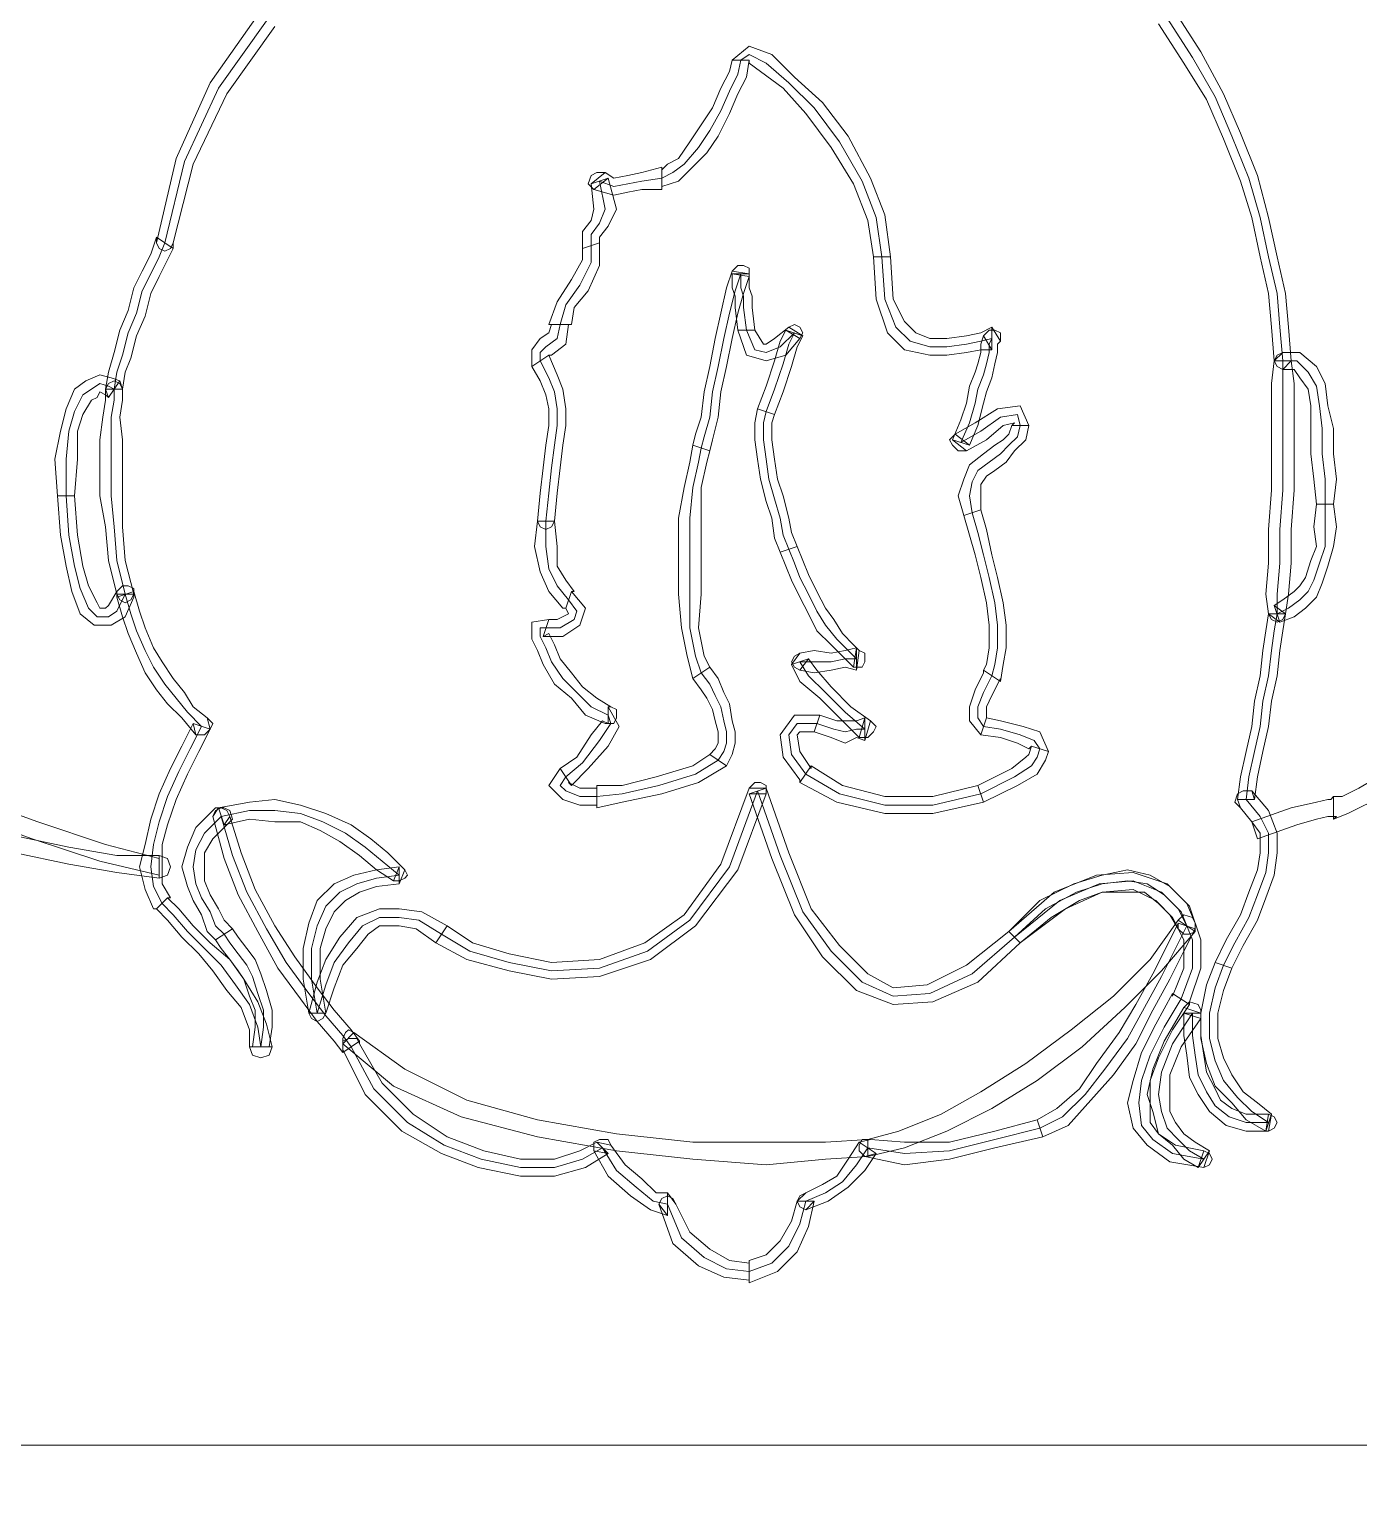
# Model space of a CAD drawing. Header units: millimetres. Extents: x -29311 to -3405, y 28913 to 42880.
# Drawn here: x -26080.14 to -26056.75, y 40402.37 to 40428.17 of the extents above; entities that cross this region are included whole.
import ezdxf

# ---------------------------------------------------------------- set-up
doc = ezdxf.new("R2010")
doc.units = ezdxf.units.MM
doc.layers.add('Duvar-200 cm', color=7, linetype='Continuous')
doc.layers.add('MIM_İnsan', color=251, linetype='Continuous', lineweight=9)
doc.layers.add('MIM_mobilya', color=251, linetype='Continuous', lineweight=9)

# ---------------------------------------------------------------- blocks, each defined once
blk = doc.blocks.new('FEEq')
at = {"layer": 'MIM_İnsan', "flags": 128}
for points in [[(92567.553, 15947.173), (92566.709, 15945.986), (92566.112, 15944.7), (92565.765, 15943.265), (92565.665, 15943.017), (92565.516, 15942.72), (92565.367, 15942.423), (92565.268, 15942.028), (92565.119, 15941.681), (92565.02, 15941.286), (92564.92, 15940.989), (92564.871, 15940.692), (92564.871, 15940.495), (92564.821, 15940.198), (92564.821, 15939.801), (92564.821, 15939.356), (92564.821, 15938.812), (92564.871, 15938.268), (92564.92, 15937.674), (92565.069, 15937.081), (92565.169, 15936.734), (92565.268, 15936.437), (92565.417, 15936.091), (92565.566, 15935.795), (92565.765, 15935.498), (92565.963, 15935.25), (92566.162, 15935.003), (92566.411, 15934.755), (92566.212, 15934.359), (92566.013, 15933.963), (92565.814, 15933.518), (92565.665, 15933.073), (92565.566, 15932.677), (92565.516, 15932.282), (92565.566, 15931.935), (92565.715, 15931.638), (92565.914, 15931.44), (92566.162, 15931.143), (92566.46, 15930.846), (92566.758, 15930.549), (92567.007, 15930.204), (92567.255, 15929.857), (92567.404, 15929.462), (92567.454, 15929.115), (92567.503, 15929.462), (92567.503, 15929.758), (92567.404, 15930.055), (92567.305, 15930.352), (92567.205, 15930.549), (92567.056, 15930.748), (92566.907, 15930.946), (92566.808, 15931.094), (92566.659, 15931.243), (92566.56, 15931.49), (92566.411, 15931.737), (92566.311, 15931.985), (92566.261, 15932.282), (92566.311, 15932.579), (92566.46, 15932.876), (92566.758, 15933.171), (92567.255, 15933.271), (92567.702, 15933.271), (92568.149, 15933.221), (92568.546, 15933.073), (92568.944, 15932.876), (92569.292, 15932.628), (92569.59, 15932.38), (92569.888, 15932.133), (92569.49, 15932.084), (92569.143, 15931.985), (92568.844, 15931.837), (92568.596, 15931.588), (92568.447, 15931.243), (92568.348, 15930.846), (92568.348, 15930.302), (92568.447, 15929.709), (92568.447, 15929.709), (92568.447, 15929.709), (92568.596, 15930.204), (92568.745, 15930.599), (92568.994, 15930.946), (92569.242, 15931.243), (92569.54, 15931.391), (92569.888, 15931.391), (92570.235, 15931.341), (92570.633, 15931.094), (92571.13, 15930.797), (92571.825, 15930.599), (92572.57, 15930.451), (92573.415, 15930.501), (92574.259, 15930.797), (92575.004, 15931.341), (92575.7, 15932.282), (92576.196, 15933.617), (92576.594, 15932.479), (92576.991, 15931.49), (92577.488, 15930.797), (92578.034, 15930.253), (92578.581, 15930.005), (92579.226, 15930.055), (92579.972, 15930.401), (92580.717, 15931.045), (92581.511, 15931.688), (92582.207, 15931.985), (92582.803, 15932.034), (92583.3, 15931.837), (92583.647, 15931.49), (92583.846, 15930.995), (92583.846, 15930.501), (92583.647, 15929.956), (92583.349, 15929.462), (92583.101, 15928.966), (92582.952, 15928.521), (92582.902, 15928.126), (92582.952, 15927.73), (92583.151, 15927.482), (92583.498, 15927.235), (92584.045, 15927.136), (92583.796, 15927.285), (92583.598, 15927.482), (92583.399, 15927.68), (92583.3, 15927.977), (92583.25, 15928.274), (92583.3, 15928.67), (92583.498, 15929.165), (92583.846, 15929.709), (92583.846, 15929.313), (92583.896, 15928.966), (92583.946, 15928.621), (92584.095, 15928.324), (92584.244, 15928.076), (92584.492, 15927.879), (92584.79, 15927.779), (92585.187, 15927.779), (92584.889, 15927.977), (92584.641, 15928.224), (92584.393, 15928.521), (92584.244, 15928.868), (92584.144, 15929.263), (92584.144, 15929.709), (92584.244, 15930.154), (92584.393, 15930.549), (92584.591, 15930.946), (92584.84, 15931.391), (92584.989, 15931.787), (92585.138, 15932.182), (92585.187, 15932.529), (92585.187, 15932.876), (92585.038, 15933.171), (92584.79, 15933.469), (92584.84, 15933.865), (92584.939, 15934.31), (92585.038, 15934.755), (92585.088, 15935.201), (92585.187, 15935.646), (92585.237, 15936.091), (92585.287, 15936.437), (92585.336, 15936.734), (92585.336, 15937.081), (92585.386, 15937.625), (92585.386, 15938.218), (92585.436, 15938.911), (92585.436, 15939.604), (92585.436, 15940.198), (92585.436, 15940.792), (92585.436, 15941.187), (92585.386, 15941.781), (92585.336, 15942.375), (92585.187, 15943.017), (92585.038, 15943.711), (92584.84, 15944.403), (92584.542, 15945.145), (92584.244, 15945.838), (92583.846, 15946.53), (92583.399, 15947.223)], [(92583.548, 15947.322), (92583.995, 15946.63), (92584.393, 15945.887), (92584.691, 15945.195), (92584.989, 15944.453), (92585.187, 15943.711), (92585.336, 15943.017), (92585.485, 15942.375), (92585.535, 15941.781), (92585.585, 15941.187), (92585.287, 15941.187), (92585.237, 15941.781), (92585.187, 15942.375), (92585.038, 15943.017), (92584.889, 15943.711), (92584.691, 15944.353), (92584.393, 15945.095), (92584.095, 15945.788), (92583.697, 15946.431), (92583.25, 15947.124)], [(92567.702, 15947.075), (92566.858, 15945.887), (92566.261, 15944.65), (92565.914, 15943.265), (92565.914, 15943.166), (92565.914, 15943.265), (92565.864, 15943.166), (92565.765, 15943.117), (92565.665, 15943.166), (92565.616, 15943.265), (92565.616, 15943.364), (92565.616, 15943.364), (92565.616, 15943.265), (92565.963, 15944.75), (92566.56, 15946.085), (92567.404, 15947.272)], [(92563.132, 15932.826), (92564.076, 15932.628), (92564.92, 15932.479), (92565.665, 15932.479), (92565.665, 15932.133), (92565.665, 15932.479), (92565.814, 15932.43), (92565.864, 15932.282), (92565.814, 15932.133), (92565.665, 15932.084), (92565.665, 15932.43), (92565.665, 15932.43), (92565.665, 15932.084), (92564.92, 15932.182), (92564.076, 15932.331), (92563.132, 15932.529)]]:
    blk.add_lwpolyline(points, dxfattribs=at)
for points in [[(92573.564, 15934.953), (92573.613, 15934.804), (92573.415, 15934.507), (92573.116, 15934.112), (92572.818, 15933.865), (92572.719, 15933.716), (92572.818, 15933.617), (92573.067, 15933.518), (92573.365, 15933.518), (92573.812, 15933.568), (92574.458, 15933.716), (92575.103, 15933.914), (92575.501, 15934.162), (92575.6, 15934.31), (92575.65, 15934.459), (92575.65, 15934.656), (92575.6, 15934.854), (92575.551, 15935.101), (92575.451, 15935.299), (92575.352, 15935.498), (92575.203, 15935.695), (92575.103, 15935.992), (92575.004, 15936.487), (92575.004, 15937.081), (92575.004, 15937.773), (92575.004, 15938.417), (92575.054, 15938.961), (92575.153, 15939.406), (92575.203, 15939.653), (92575.252, 15939.851), (92575.352, 15940.198), (92575.402, 15940.643), (92575.501, 15941.088), (92575.6, 15941.583), (92575.7, 15942.028), (92575.799, 15942.423), (92575.898, 15942.72), (92575.898, 15942.473), (92575.948, 15942.325), (92575.948, 15942.127), (92575.998, 15941.731), (92576.147, 15941.384), (92576.345, 15941.336), (92576.594, 15941.434), (92576.842, 15941.681), (92576.743, 15941.484), (92576.643, 15941.137), (92576.494, 15940.692), (92576.345, 15940.296), (92576.296, 15940.098), (92576.296, 15939.801), (92576.345, 15939.456), (92576.395, 15939.109), (92576.494, 15938.762), (92576.594, 15938.417), (92576.643, 15938.12), (92576.743, 15937.873), (92576.842, 15937.625), (92576.941, 15937.378), (92577.09, 15937.081), (92577.239, 15936.784), (92577.389, 15936.537), (92577.587, 15936.289), (92577.786, 15936.091), (92577.935, 15935.943), (92577.736, 15935.943), (92577.488, 15935.893), (92577.19, 15935.893), (92576.941, 15935.893), (92577.09, 15935.646), (92577.389, 15935.349), (92577.736, 15935.003), (92578.084, 15934.706), (92577.935, 15934.706), (92577.736, 15934.656), (92577.538, 15934.706), (92577.239, 15934.804), (92576.892, 15934.804), (92576.743, 15934.607), (92576.792, 15934.26), (92577.041, 15933.914), (92577.637, 15933.568), (92578.432, 15933.37), (92579.276, 15933.37), (92580.121, 15933.568), (92580.717, 15933.865), (92581.015, 15934.062), (92581.114, 15934.211), (92581.164, 15934.359), (92581.064, 15934.507), (92580.816, 15934.607), (92580.468, 15934.706), (92580.17, 15934.755), (92580.071, 15934.904), (92580.071, 15935.101), (92580.17, 15935.349), (92580.319, 15935.646), (92580.369, 15935.843), (92580.419, 15936.14), (92580.419, 15936.537), (92580.369, 15936.932), (92580.27, 15937.378), (92580.17, 15937.773), (92580.071, 15938.17), (92579.972, 15938.515), (92579.922, 15938.812), (92579.972, 15939.059), (92580.071, 15939.257), (92580.27, 15939.406), (92580.468, 15939.554), (92580.617, 15939.703), (92580.766, 15939.851), (92580.816, 15940.049), (92580.766, 15940.247), (92580.468, 15940.198), (92580.121, 15939.95), (92579.773, 15939.753), (92579.922, 15940.098), (92580.021, 15940.445), (92580.071, 15940.692), (92580.17, 15940.94), (92580.22, 15941.137), (92580.27, 15941.336), (92580.27, 15941.484), (92580.319, 15941.583), (92580.121, 15941.534), (92579.872, 15941.484), (92579.524, 15941.434), (92579.226, 15941.434), (92578.879, 15941.534), (92578.63, 15941.781), (92578.432, 15942.276), (92578.382, 15943.017), (92578.283, 15943.711), (92578.034, 15944.353), (92577.637, 15945.046), (92577.19, 15945.64), (92576.743, 15946.085), (92576.345, 15946.431), (92576.047, 15946.58), (92575.898, 15946.481), (92575.849, 15946.233), (92575.7, 15945.936), (92575.551, 15945.59), (92575.352, 15945.244), (92575.153, 15944.947), (92574.905, 15944.65), (92574.706, 15944.502), (92574.507, 15944.403), (92574.16, 15944.353), (92573.911, 15944.304), (92573.663, 15944.255), (92573.415, 15944.353), (92573.514, 15943.859), (92573.415, 15943.611), (92573.266, 15943.414), (92573.266, 15943.215), (92573.266, 15942.919), (92573.067, 15942.523), (92572.818, 15942.176), (92572.719, 15941.831), (92572.669, 15941.583), (92572.471, 15941.434), (92572.371, 15941.336), (92572.371, 15941.187), (92572.52, 15940.89), (92572.62, 15940.643), (92572.669, 15940.346), (92572.669, 15940.049), (92572.62, 15939.703), (92572.57, 15939.307), (92572.52, 15938.862), (92572.471, 15938.367), (92572.471, 15937.921), (92572.52, 15937.526), (92572.669, 15937.229), (92572.868, 15936.982), (92573.017, 15936.784), (92572.967, 15936.635), (92572.719, 15936.487), (92572.471, 15936.487), (92572.371, 15936.487), (92572.371, 15936.338), (92572.471, 15936.14), (92572.57, 15935.893), (92572.769, 15935.596), (92573.017, 15935.349), (92573.266, 15935.101), (92573.564, 15934.953), (92573.564, 15934.953)], [(92575.749, 15946.481), (92575.749, 15946.481), (92576.047, 15946.728), (92576.445, 15946.58), (92576.842, 15946.184), (92577.339, 15945.739), (92577.786, 15945.145), (92578.183, 15944.403), (92578.432, 15943.759), (92578.531, 15943.017), (92578.233, 15943.017), (92578.134, 15943.661), (92577.885, 15944.304), (92577.488, 15944.947), (92577.041, 15945.541), (92576.643, 15945.986), (92576.246, 15946.283), (92576.047, 15946.431), (92576.047, 15946.481), (92576.047, 15946.481), (92575.749, 15946.481)], [(92574.507, 15944.601), (92574.507, 15944.551), (92574.607, 15944.65), (92574.805, 15944.75), (92575.004, 15945.046), (92575.203, 15945.343), (92575.402, 15945.64), (92575.551, 15945.986), (92575.7, 15946.283), (92575.749, 15946.481), (92576.047, 15946.481), (92575.998, 15946.184), (92575.849, 15945.887), (92575.7, 15945.541), (92575.501, 15945.145), (92575.302, 15944.848), (92575.004, 15944.551), (92574.805, 15944.353), (92574.507, 15944.255), (92574.507, 15944.205), (92574.507, 15944.601)], [(92573.266, 15944.304), (92573.514, 15944.502), (92573.663, 15944.403), (92573.911, 15944.453), (92574.16, 15944.502), (92574.507, 15944.601), (92574.507, 15944.205), (92574.16, 15944.205), (92573.911, 15944.156), (92573.663, 15944.106), (92573.315, 15944.205), (92573.564, 15944.403), (92573.315, 15944.205), (92573.216, 15944.304), (92573.266, 15944.453), (92573.365, 15944.502), (92573.514, 15944.502), (92573.266, 15944.304)], [(92573.116, 15943.166), (92573.116, 15943.166), (92573.116, 15943.463), (92573.266, 15943.661), (92573.315, 15943.859), (92573.266, 15944.304), (92573.564, 15944.403), (92573.713, 15943.859), (92573.564, 15943.562), (92573.415, 15943.364), (92573.415, 15943.265), (92573.415, 15943.265), (92573.116, 15943.166)], [(92564.722, 15940.692), (92564.722, 15940.692), (92564.771, 15940.989), (92564.871, 15941.336), (92564.97, 15941.731), (92565.119, 15942.078), (92565.218, 15942.473), (92565.367, 15942.77), (92565.516, 15943.067), (92565.616, 15943.364), (92565.914, 15943.166), (92565.814, 15942.968), (92565.665, 15942.671), (92565.516, 15942.375), (92565.417, 15941.978), (92565.268, 15941.632), (92565.169, 15941.237), (92565.069, 15940.989), (92565.02, 15940.692), (92565.02, 15940.692), (92564.722, 15940.692)], [(92572.57, 15941.831), (92572.52, 15941.831), (92572.669, 15942.226), (92572.918, 15942.622), (92573.116, 15942.968), (92573.116, 15943.166), (92573.415, 15943.265), (92573.415, 15942.869), (92573.216, 15942.423), (92572.967, 15942.127), (92572.918, 15941.831), (92572.868, 15941.831), (92572.57, 15941.831)], [(92578.531, 15943.017), (92578.531, 15943.017), (92578.581, 15942.276), (92578.779, 15941.88), (92578.978, 15941.681), (92579.226, 15941.583), (92579.524, 15941.583), (92579.872, 15941.632), (92580.121, 15941.681), (92580.319, 15941.781), (92580.319, 15941.384), (92580.121, 15941.384), (92579.872, 15941.336), (92579.524, 15941.286), (92579.226, 15941.286), (92578.779, 15941.384), (92578.481, 15941.681), (92578.283, 15942.276), (92578.233, 15943.017), (92578.233, 15943.017), (92578.531, 15943.017)], [(92575.749, 15942.72), (92576.047, 15942.671), (92575.948, 15942.375), (92575.849, 15942.028), (92575.749, 15941.583), (92575.65, 15941.088), (92575.551, 15940.643), (92575.501, 15940.198), (92575.402, 15939.801), (92575.352, 15939.604), (92575.054, 15939.703), (92575.103, 15939.901), (92575.203, 15940.198), (92575.252, 15940.643), (92575.352, 15941.088), (92575.451, 15941.583), (92575.551, 15942.028), (92575.65, 15942.473), (92575.749, 15942.77), (92576.047, 15942.72), (92575.749, 15942.77), (92575.849, 15942.869), (92575.948, 15942.869), (92576.047, 15942.82), (92576.047, 15942.671), (92575.749, 15942.72)], [(92575.849, 15941.731), (92575.849, 15941.731), (92575.799, 15942.127), (92575.799, 15942.325), (92575.749, 15942.473), (92575.749, 15942.72), (92576.047, 15942.72), (92576.047, 15942.473), (92576.097, 15942.325), (92576.097, 15942.127), (92576.147, 15941.731), (92576.147, 15941.731), (92575.849, 15941.731)], [(92572.222, 15941.088), (92572.222, 15941.088), (92572.222, 15941.384), (92572.371, 15941.583), (92572.52, 15941.681), (92572.57, 15941.831), (92572.868, 15941.831), (92572.818, 15941.484), (92572.57, 15941.286), (92572.52, 15941.286), (92572.52, 15941.286), (92572.52, 15941.286), (92572.222, 15941.088)], [(92576.693, 15941.731), (92576.941, 15941.583), (92576.693, 15941.286), (92576.345, 15941.187), (92575.998, 15941.286), (92575.849, 15941.731), (92576.147, 15941.731), (92576.296, 15941.484), (92576.345, 15941.484), (92576.494, 15941.583), (92576.743, 15941.781), (92576.991, 15941.632), (92576.743, 15941.781), (92576.842, 15941.831), (92576.941, 15941.781), (92576.991, 15941.681), (92576.941, 15941.583), (92576.693, 15941.731)], [(92576.196, 15940.346), (92576.196, 15940.346), (92576.345, 15940.742), (92576.494, 15941.187), (92576.594, 15941.534), (92576.693, 15941.731), (92576.991, 15941.632), (92576.892, 15941.434), (92576.792, 15941.088), (92576.643, 15940.643), (92576.494, 15940.247), (92576.494, 15940.247), (92576.196, 15940.346)], [(92580.319, 15941.781), (92580.468, 15941.534), (92580.419, 15941.484), (92580.419, 15941.336), (92580.369, 15941.137), (92580.319, 15940.89), (92580.22, 15940.643), (92580.17, 15940.445), (92580.071, 15940.049), (92579.922, 15939.703), (92579.624, 15939.801), (92579.773, 15940.148), (92579.872, 15940.445), (92579.922, 15940.742), (92580.021, 15940.989), (92580.071, 15941.137), (92580.121, 15941.336), (92580.121, 15941.484), (92580.17, 15941.632), (92580.319, 15941.384), (92580.17, 15941.632), (92580.27, 15941.731), (92580.369, 15941.731), (92580.468, 15941.681), (92580.468, 15941.534), (92580.319, 15941.781)], [(92572.322, 15938.367), (92572.322, 15938.367), (92572.371, 15938.862), (92572.421, 15939.307), (92572.471, 15939.703), (92572.52, 15940.049), (92572.52, 15940.346), (92572.471, 15940.593), (92572.371, 15940.84), (92572.222, 15941.088), (92572.52, 15941.286), (92572.669, 15940.94), (92572.769, 15940.692), (92572.818, 15940.346), (92572.818, 15940.049), (92572.769, 15939.703), (92572.719, 15939.307), (92572.669, 15938.862), (92572.62, 15938.367), (92572.62, 15938.367), (92572.62, 15938.367), (92572.57, 15938.268), (92572.471, 15938.218), (92572.371, 15938.268), (92572.322, 15938.367), (92572.322, 15938.367)], [(92585.585, 15941.187), (92585.585, 15941.187), (92585.634, 15940.792), (92585.634, 15940.198), (92585.634, 15939.604), (92585.634, 15938.911), (92585.585, 15938.218), (92585.585, 15937.625), (92585.535, 15937.081), (92585.485, 15936.734), (92585.187, 15936.734), (92585.138, 15937.081), (92585.187, 15937.625), (92585.187, 15938.218), (92585.237, 15938.911), (92585.237, 15939.604), (92585.237, 15940.198), (92585.237, 15940.792), (92585.287, 15941.187), (92585.287, 15941.187), (92585.585, 15941.187)], [(92585.386, 15936.586), (92585.187, 15936.734), (92585.138, 15937.081), (92585.187, 15937.625), (92585.187, 15938.218), (92585.237, 15938.911), (92585.237, 15939.604), (92585.237, 15940.198), (92585.237, 15940.792), (92585.287, 15941.187), (92585.585, 15941.187), (92585.634, 15940.792), (92585.634, 15940.198), (92585.634, 15939.604), (92585.634, 15938.911), (92585.585, 15938.218), (92585.585, 15937.625), (92585.535, 15937.081), (92585.485, 15936.734), (92585.287, 15936.882), (92585.485, 15936.734), (92585.436, 15936.635), (92585.336, 15936.586), (92585.237, 15936.635), (92585.187, 15936.734), (92585.386, 15936.586)], [(92585.287, 15941.187), (92585.436, 15941.336), (92585.734, 15941.336), (92586.032, 15941.088), (92586.181, 15940.792), (92586.231, 15940.395), (92586.33, 15940), (92586.33, 15939.554), (92586.38, 15939.109), (92586.33, 15938.664), (92586.032, 15938.664), (92585.982, 15939.109), (92585.932, 15939.554), (92585.932, 15940), (92585.932, 15940.395), (92585.883, 15940.692), (92585.734, 15940.89), (92585.634, 15941.039), (92585.436, 15941.039), (92585.585, 15941.187), (92585.436, 15941.039), (92585.336, 15941.088), (92585.287, 15941.187), (92585.336, 15941.286), (92585.436, 15941.336), (92585.287, 15941.187)], [(92585.436, 15941.187), (92585.436, 15940.792), (92585.436, 15940.198), (92585.436, 15939.604), (92585.436, 15938.911), (92585.386, 15938.218), (92585.386, 15937.625), (92585.336, 15937.081), (92585.336, 15936.734), (92585.535, 15936.834), (92585.734, 15936.982), (92585.883, 15937.13), (92585.982, 15937.328), (92586.081, 15937.625), (92586.181, 15937.921), (92586.181, 15938.268), (92586.181, 15938.664), (92586.181, 15939.109), (92586.131, 15939.554), (92586.131, 15940), (92586.081, 15940.395), (92586.032, 15940.742), (92585.883, 15940.989), (92585.684, 15941.187), (92585.436, 15941.187), (92585.436, 15941.187)], [(92563.877, 15938.812), (92563.877, 15938.812), (92563.827, 15939.456), (92563.927, 15939.95), (92564.026, 15940.346), (92564.175, 15940.692), (92564.374, 15940.84), (92564.622, 15940.94), (92564.821, 15940.89), (92564.97, 15940.84), (92564.771, 15940.544), (92564.722, 15940.593), (92564.622, 15940.643), (92564.573, 15940.544), (92564.473, 15940.495), (92564.324, 15940.247), (92564.225, 15939.95), (92564.225, 15939.456), (92564.175, 15938.812), (92564.175, 15938.812), (92563.877, 15938.812)], [(92564.97, 15940.84), (92565.02, 15940.692), (92565.02, 15940.495), (92564.97, 15940.198), (92565.02, 15939.801), (92565.02, 15939.356), (92565.02, 15938.812), (92565.02, 15938.268), (92565.069, 15937.674), (92565.218, 15937.081), (92564.92, 15937.081), (92564.771, 15937.674), (92564.722, 15938.268), (92564.622, 15938.812), (92564.622, 15939.356), (92564.622, 15939.801), (92564.672, 15940.198), (92564.722, 15940.495), (92564.722, 15940.692), (92564.771, 15940.544), (92564.722, 15940.692), (92564.771, 15940.792), (92564.871, 15940.84), (92564.97, 15940.792), (92565.02, 15940.692), (92564.97, 15940.84)], [(92565.069, 15937.081), (92564.92, 15937.674), (92564.871, 15938.268), (92564.821, 15938.812), (92564.821, 15939.356), (92564.821, 15939.801), (92564.821, 15940.198), (92564.871, 15940.495), (92564.871, 15940.692), (92564.771, 15940.742), (92564.622, 15940.792), (92564.473, 15940.692), (92564.324, 15940.593), (92564.175, 15940.296), (92564.076, 15939.95), (92564.026, 15939.456), (92564.026, 15938.812), (92564.076, 15938.12), (92564.175, 15937.576), (92564.274, 15937.179), (92564.424, 15936.834), (92564.573, 15936.685), (92564.771, 15936.685), (92564.92, 15936.784), (92565.069, 15937.081), (92565.069, 15937.081)], [(92564.92, 15937.031), (92564.92, 15937.081), (92564.771, 15937.674), (92564.722, 15938.268), (92564.622, 15938.812), (92564.622, 15939.356), (92564.622, 15939.801), (92564.672, 15940.198), (92564.722, 15940.495), (92564.722, 15940.692), (92565.02, 15940.692), (92565.02, 15940.495), (92564.97, 15940.198), (92565.02, 15939.801), (92565.02, 15939.356), (92565.02, 15938.812), (92565.02, 15938.268), (92565.069, 15937.674), (92565.218, 15937.081), (92565.218, 15937.13), (92565.218, 15937.081), (92565.169, 15936.982), (92565.069, 15936.932), (92564.97, 15936.982), (92564.92, 15937.081), (92564.92, 15937.031)], [(92576.594, 15937.823), (92576.594, 15937.823), (92576.494, 15938.07), (92576.445, 15938.417), (92576.345, 15938.713), (92576.246, 15939.109), (92576.196, 15939.456), (92576.147, 15939.801), (92576.147, 15940.098), (92576.196, 15940.346), (92576.494, 15940.247), (92576.445, 15940.098), (92576.445, 15939.801), (92576.494, 15939.456), (92576.544, 15939.109), (92576.643, 15938.812), (92576.743, 15938.417), (92576.792, 15938.17), (92576.892, 15937.921), (92576.892, 15937.921), (92576.594, 15937.823)], [(92579.922, 15939.703), (92579.673, 15939.901), (92580.021, 15940.098), (92580.419, 15940.346), (92580.816, 15940.395), (92580.965, 15940.049), (92580.667, 15940.049), (92580.717, 15940.098), (92580.518, 15940.049), (92580.22, 15939.801), (92579.872, 15939.604), (92579.624, 15939.801), (92579.872, 15939.604), (92579.723, 15939.604), (92579.624, 15939.703), (92579.574, 15939.801), (92579.673, 15939.901), (92579.922, 15939.703)], [(92580.965, 15940.049), (92580.965, 15940.049), (92580.915, 15939.801), (92580.717, 15939.604), (92580.568, 15939.406), (92580.369, 15939.257), (92580.22, 15939.159), (92580.121, 15939.01), (92580.121, 15938.812), (92580.121, 15938.565), (92579.823, 15938.465), (92579.723, 15938.812), (92579.823, 15939.109), (92579.922, 15939.356), (92580.17, 15939.554), (92580.369, 15939.703), (92580.518, 15939.801), (92580.617, 15939.901), (92580.667, 15940.049), (92580.667, 15940.049), (92580.965, 15940.049)], [(92575.352, 15939.604), (92575.352, 15939.604), (92575.302, 15939.406), (92575.203, 15938.961), (92575.203, 15938.417), (92575.203, 15937.773), (92575.203, 15937.081), (92575.153, 15936.487), (92575.252, 15935.992), (92575.352, 15935.795), (92575.054, 15935.596), (92574.954, 15935.992), (92574.855, 15936.487), (92574.805, 15937.081), (92574.805, 15937.773), (92574.805, 15938.417), (92574.905, 15938.961), (92575.004, 15939.406), (92575.054, 15939.703), (92575.054, 15939.703), (92575.352, 15939.604)], [(92565.218, 15937.081), (92565.218, 15937.031), (92565.069, 15936.685), (92564.821, 15936.537), (92564.523, 15936.537), (92564.274, 15936.734), (92564.126, 15937.13), (92564.026, 15937.576), (92563.927, 15938.12), (92563.877, 15938.812), (92564.175, 15938.812), (92564.225, 15938.12), (92564.324, 15937.576), (92564.424, 15937.229), (92564.573, 15936.932), (92564.622, 15936.834), (92564.722, 15936.834), (92564.771, 15936.882), (92564.92, 15937.13), (92564.92, 15937.081), (92564.92, 15937.13), (92565.02, 15937.229), (92565.119, 15937.229), (92565.218, 15937.179), (92565.218, 15937.031), (92565.218, 15937.081)], [(92580.121, 15938.565), (92580.121, 15938.565), (92580.22, 15938.218), (92580.319, 15937.773), (92580.419, 15937.378), (92580.518, 15936.932), (92580.568, 15936.537), (92580.568, 15936.14), (92580.518, 15935.843), (92580.468, 15935.546), (92580.17, 15935.745), (92580.22, 15935.843), (92580.27, 15936.14), (92580.27, 15936.537), (92580.22, 15936.932), (92580.121, 15937.378), (92580.021, 15937.773), (92579.922, 15938.12), (92579.823, 15938.465), (92579.823, 15938.465), (92580.121, 15938.565)], [(92586.33, 15938.664), (92586.33, 15938.664), (92586.38, 15938.268), (92586.33, 15937.921), (92586.231, 15937.576), (92586.131, 15937.278), (92586.032, 15937.031), (92585.833, 15936.834), (92585.634, 15936.685), (92585.386, 15936.586), (92585.287, 15936.882), (92585.436, 15936.982), (92585.634, 15937.13), (92585.734, 15937.229), (92585.833, 15937.378), (92585.932, 15937.674), (92586.032, 15937.921), (92585.982, 15938.268), (92586.032, 15938.664), (92586.032, 15938.664), (92586.33, 15938.664)], [(92572.818, 15936.834), (92572.769, 15936.834), (92572.52, 15937.13), (92572.371, 15937.476), (92572.272, 15937.921), (92572.322, 15938.367), (92572.62, 15938.367), (92572.669, 15937.921), (92572.669, 15937.576), (92572.818, 15937.328), (92572.967, 15937.13), (92572.918, 15937.13), (92572.818, 15936.834)], [(92577.935, 15936.14), (92577.885, 15935.795), (92577.687, 15935.992), (92577.488, 15936.19), (92577.239, 15936.437), (92577.09, 15936.734), (92576.941, 15937.031), (92576.792, 15937.328), (92576.693, 15937.576), (92576.594, 15937.823), (92576.892, 15937.921), (92576.991, 15937.674), (92577.09, 15937.427), (92577.239, 15937.13), (92577.389, 15936.834), (92577.538, 15936.635), (92577.687, 15936.388), (92577.885, 15936.19), (92577.985, 15936.091), (92577.935, 15935.745), (92577.985, 15936.091), (92578.084, 15936.042), (92578.084, 15935.893), (92578.034, 15935.795), (92577.885, 15935.795), (92577.935, 15936.14)], [(92566.261, 15934.804), (92566.311, 15934.607), (92566.063, 15934.904), (92565.814, 15935.151), (92565.616, 15935.398), (92565.417, 15935.695), (92565.268, 15936.042), (92565.119, 15936.388), (92565.02, 15936.685), (92564.92, 15937.031), (92565.218, 15937.13), (92565.318, 15936.784), (92565.417, 15936.487), (92565.566, 15936.14), (92565.715, 15935.893), (92565.914, 15935.596), (92566.112, 15935.349), (92566.261, 15935.101), (92566.51, 15934.904), (92566.56, 15934.706), (92566.51, 15934.904), (92566.609, 15934.804), (92566.56, 15934.706), (92566.46, 15934.607), (92566.311, 15934.607), (92566.261, 15934.804)], [(92572.52, 15936.635), (92572.52, 15936.635), (92572.669, 15936.635), (92572.868, 15936.734), (92572.868, 15936.734), (92572.818, 15936.834), (92572.918, 15937.13), (92573.166, 15936.834), (92573.067, 15936.537), (92572.769, 15936.338), (92572.421, 15936.338), (92572.421, 15936.338), (92572.52, 15936.635)], [(92585.485, 15936.734), (92585.485, 15936.734), (92585.436, 15936.437), (92585.386, 15936.091), (92585.336, 15935.646), (92585.237, 15935.201), (92585.187, 15934.755), (92585.088, 15934.31), (92584.989, 15933.865), (92584.939, 15933.469), (92584.641, 15933.469), (92584.691, 15933.865), (92584.79, 15934.31), (92584.889, 15934.755), (92584.939, 15935.201), (92585.038, 15935.646), (92585.088, 15936.091), (92585.138, 15936.437), (92585.187, 15936.734), (92585.187, 15936.734), (92585.485, 15936.734)], [(92573.564, 15934.804), (92573.514, 15934.804), (92573.166, 15934.953), (92572.918, 15935.25), (92572.62, 15935.498), (92572.421, 15935.843), (92572.322, 15936.091), (92572.222, 15936.289), (92572.222, 15936.586), (92572.52, 15936.635), (92572.421, 15936.338), (92572.52, 15936.388), (92572.52, 15936.388), (92572.62, 15936.19), (92572.719, 15935.943), (92572.918, 15935.695), (92573.116, 15935.448), (92573.365, 15935.25), (92573.613, 15935.101), (92573.564, 15935.101), (92573.613, 15935.101), (92573.713, 15935.052), (92573.713, 15934.904), (92573.663, 15934.804), (92573.514, 15934.804), (92573.564, 15934.804)], [(92576.792, 15935.843), (92576.941, 15936.042), (92577.19, 15936.091), (92577.488, 15936.042), (92577.736, 15936.091), (92577.935, 15936.14), (92577.935, 15935.745), (92577.736, 15935.795), (92577.488, 15935.745), (92577.19, 15935.695), (92576.941, 15935.745), (92577.09, 15935.943), (92576.941, 15935.745), (92576.842, 15935.795), (92576.792, 15935.893), (92576.842, 15935.992), (92576.941, 15936.042), (92576.792, 15935.843)], [(92578.084, 15934.904), (92577.985, 15934.557), (92577.637, 15934.904), (92577.289, 15935.25), (92576.941, 15935.546), (92576.792, 15935.843), (92577.09, 15935.943), (92577.239, 15935.745), (92577.488, 15935.448), (92577.836, 15935.101), (92578.183, 15934.854), (92578.084, 15934.507), (92578.183, 15934.854), (92578.283, 15934.755), (92578.233, 15934.656), (92578.134, 15934.557), (92577.985, 15934.557), (92578.084, 15934.904)], [(92575.352, 15935.795), (92575.352, 15935.795), (92575.501, 15935.596), (92575.6, 15935.349), (92575.7, 15935.151), (92575.749, 15934.854), (92575.799, 15934.656), (92575.799, 15934.459), (92575.749, 15934.26), (92575.65, 15934.062), (92575.352, 15934.26), (92575.451, 15934.359), (92575.501, 15934.459), (92575.501, 15934.656), (92575.451, 15934.854), (92575.402, 15935.052), (92575.302, 15935.25), (92575.203, 15935.398), (92575.054, 15935.596), (92575.054, 15935.596), (92575.352, 15935.795)], [(92580.468, 15935.546), (92580.468, 15935.596), (92580.319, 15935.299), (92580.22, 15935.101), (92580.22, 15934.953), (92580.22, 15934.904), (92580.121, 15934.607), (92579.922, 15934.854), (92579.922, 15935.101), (92580.021, 15935.398), (92580.17, 15935.695), (92580.17, 15935.745), (92580.468, 15935.546)], [(92572.719, 15934.013), (92572.719, 15934.013), (92573.017, 15934.211), (92573.266, 15934.607), (92573.464, 15934.854), (92573.564, 15934.804), (92573.564, 15935.101), (92573.762, 15934.755), (92573.564, 15934.409), (92573.216, 15934.013), (92572.918, 15933.716), (92572.918, 15933.716), (92572.719, 15934.013)], [(92576.941, 15933.766), (92576.941, 15933.815), (92576.643, 15934.211), (92576.594, 15934.607), (92576.842, 15934.953), (92577.289, 15934.953), (92577.19, 15934.656), (92576.941, 15934.656), (92576.892, 15934.607), (92576.941, 15934.31), (92577.14, 15934.013), (92577.14, 15934.062), (92576.941, 15933.766)], [(92577.289, 15934.953), (92577.289, 15934.953), (92577.587, 15934.854), (92577.736, 15934.854), (92577.935, 15934.854), (92578.084, 15934.904), (92578.084, 15934.507), (92577.935, 15934.557), (92577.736, 15934.459), (92577.488, 15934.557), (92577.19, 15934.656), (92577.19, 15934.656), (92577.289, 15934.953)], [(92580.22, 15934.904), (92580.22, 15934.904), (92580.468, 15934.854), (92580.866, 15934.755), (92581.164, 15934.656), (92581.313, 15934.31), (92581.015, 15934.409), (92580.965, 15934.359), (92580.766, 15934.459), (92580.468, 15934.557), (92580.121, 15934.607), (92580.121, 15934.607), (92580.22, 15934.904)], [(92565.616, 15931.54), (92565.566, 15931.54), (92565.417, 15931.885), (92565.318, 15932.282), (92565.417, 15932.677), (92565.516, 15933.123), (92565.665, 15933.568), (92565.864, 15934.013), (92566.063, 15934.409), (92566.261, 15934.804), (92566.56, 15934.706), (92566.361, 15934.31), (92566.162, 15933.914), (92565.963, 15933.469), (92565.814, 15933.024), (92565.715, 15932.677), (92565.715, 15932.282), (92565.715, 15931.985), (92565.864, 15931.737), (92565.814, 15931.737), (92565.616, 15931.54)], [(92581.313, 15934.31), (92581.313, 15934.31), (92581.263, 15934.162), (92581.114, 15933.914), (92580.766, 15933.716), (92580.17, 15933.42), (92580.071, 15933.716), (92580.667, 15934.013), (92580.915, 15934.211), (92580.965, 15934.26), (92581.015, 15934.409), (92581.015, 15934.409), (92581.313, 15934.31)], [(92575.65, 15934.062), (92575.65, 15934.062), (92575.153, 15933.766), (92574.507, 15933.568), (92573.812, 15933.42), (92573.365, 15933.321), (92573.365, 15933.716), (92573.812, 15933.716), (92574.408, 15933.865), (92575.054, 15934.062), (92575.352, 15934.26), (92575.352, 15934.26), (92575.65, 15934.062)], [(92565.665, 15932.084), (92565.665, 15932.084), (92564.92, 15932.182), (92564.076, 15932.331), (92563.132, 15932.529), (92562.089, 15932.776), (92561.145, 15933.073), (92560.301, 15933.321), (92559.605, 15933.617), (92559.108, 15933.815), (92559.208, 15934.112), (92559.704, 15933.914), (92560.4, 15933.617), (92561.244, 15933.37), (92562.188, 15933.073), (92563.132, 15932.826), (92564.076, 15932.628), (92564.92, 15932.479), (92565.665, 15932.479), (92565.665, 15932.479), (92565.665, 15932.084)], [(92573.365, 15933.321), (92573.365, 15933.37), (92573.067, 15933.37), (92572.769, 15933.469), (92572.52, 15933.716), (92572.719, 15934.013), (92572.918, 15933.716), (92572.918, 15933.716), (92572.868, 15933.766), (92573.067, 15933.667), (92573.365, 15933.667), (92573.365, 15933.716), (92573.365, 15933.321)], [(92580.17, 15933.42), (92580.17, 15933.42), (92579.276, 15933.221), (92578.432, 15933.221), (92577.587, 15933.42), (92576.941, 15933.766), (92577.14, 15934.062), (92577.687, 15933.716), (92578.432, 15933.518), (92579.276, 15933.518), (92580.071, 15933.716), (92580.071, 15933.716), (92580.17, 15933.42)], [(92587.522, 15933.766), (92587.522, 15933.766), (92587.224, 15933.518), (92586.876, 15933.37), (92586.578, 15933.221), (92586.33, 15933.123), (92586.33, 15933.518), (92586.479, 15933.518), (92586.777, 15933.667), (92587.025, 15933.815), (92587.224, 15933.963), (92587.224, 15933.963), (92587.522, 15933.766)], [(92561.791, 15933.716), (92561.791, 15933.716), (92562.437, 15933.469), (92563.529, 15933.073), (92564.722, 15932.677), (92565.665, 15932.43), (92565.665, 15932.133), (92564.622, 15932.38), (92563.43, 15932.776), (92562.337, 15933.171), (92561.691, 15933.42), (92561.691, 15933.42), (92561.791, 15933.716)], [(92566.758, 15933.171), (92567.255, 15933.271), (92567.702, 15933.271), (92568.149, 15933.221), (92568.546, 15933.073), (92568.944, 15932.876), (92569.292, 15932.628), (92569.59, 15932.38), (92569.888, 15932.133), (92569.49, 15932.084), (92569.143, 15931.985), (92568.844, 15931.837), (92568.596, 15931.588), (92568.447, 15931.243), (92568.348, 15930.846), (92568.348, 15930.302), (92568.447, 15929.709), (92568.596, 15930.204), (92568.745, 15930.599), (92568.994, 15930.946), (92569.242, 15931.243), (92569.54, 15931.391), (92569.888, 15931.391), (92570.235, 15931.341), (92570.633, 15931.094), (92571.13, 15930.797), (92571.825, 15930.599), (92572.57, 15930.451), (92573.415, 15930.501), (92574.259, 15930.797), (92575.004, 15931.341), (92575.7, 15932.282), (92576.196, 15933.617), (92576.594, 15932.479), (92576.991, 15931.49), (92577.488, 15930.797), (92578.034, 15930.253), (92578.581, 15930.005), (92579.226, 15930.055), (92579.972, 15930.401), (92580.717, 15931.045), (92581.263, 15931.54), (92581.809, 15931.837), (92582.257, 15931.985), (92582.704, 15932.034), (92583.051, 15931.985), (92583.349, 15931.787), (92583.598, 15931.54), (92583.747, 15931.243), (92583.548, 15930.846), (92583.3, 15930.352), (92583.002, 15929.807), (92582.704, 15929.263), (92582.306, 15928.719), (92581.959, 15928.274), (92581.561, 15927.879), (92581.164, 15927.68), (92580.369, 15927.482), (92579.574, 15927.285), (92578.779, 15927.235), (92578.134, 15927.334), (92577.935, 15927.037), (92577.687, 15926.74), (92577.389, 15926.543), (92577.041, 15926.394), (92576.941, 15925.998), (92576.743, 15925.602), (92576.445, 15925.305), (92576.047, 15925.157), (92575.65, 15925.207), (92575.252, 15925.404), (92574.855, 15925.751), (92574.607, 15926.344), (92574.358, 15926.394), (92574.06, 15926.641), (92573.713, 15926.938), (92573.464, 15927.334), (92573.116, 15927.136), (92572.62, 15926.988), (92572.024, 15926.988), (92571.328, 15927.136), (92570.682, 15927.383), (92570.037, 15927.779), (92569.441, 15928.373), (92569.043, 15929.115), (92568.894, 15929.313), (92568.596, 15929.659), (92568.298, 15930.055), (92567.901, 15930.599), (92567.553, 15931.193), (92567.205, 15931.837), (92566.957, 15932.479), (92566.758, 15933.171), (92566.758, 15933.171)], [(92576.047, 15933.568), (92576.345, 15933.568), (92575.849, 15932.232), (92575.103, 15931.243), (92574.309, 15930.649), (92573.415, 15930.352), (92572.57, 15930.302), (92571.825, 15930.451), (92571.08, 15930.649), (92570.533, 15930.946), (92570.732, 15931.243), (92571.179, 15930.946), (92571.825, 15930.748), (92572.57, 15930.599), (92573.415, 15930.649), (92574.209, 15930.946), (92574.905, 15931.44), (92575.551, 15932.331), (92576.047, 15933.667), (92576.345, 15933.667), (92576.047, 15933.667), (92576.147, 15933.766), (92576.246, 15933.766), (92576.345, 15933.716), (92576.345, 15933.568), (92576.047, 15933.568)], [(92576.047, 15933.568), (92576.345, 15933.568), (92575.849, 15932.232), (92575.103, 15931.243), (92574.309, 15930.649), (92573.415, 15930.352), (92572.57, 15930.302), (92571.825, 15930.451), (92571.08, 15930.649), (92570.533, 15930.946), (92570.732, 15931.243), (92571.179, 15930.946), (92571.825, 15930.748), (92572.57, 15930.599), (92573.415, 15930.649), (92574.209, 15930.946), (92574.905, 15931.44), (92575.551, 15932.331), (92576.047, 15933.667), (92576.345, 15933.667), (92576.047, 15933.667), (92576.147, 15933.766), (92576.246, 15933.766), (92576.345, 15933.716), (92576.345, 15933.568), (92576.047, 15933.568)], [(92580.816, 15930.946), (92580.816, 15930.946), (92580.071, 15930.253), (92579.276, 15929.907), (92578.581, 15929.857), (92577.935, 15930.105), (92577.339, 15930.698), (92576.842, 15931.44), (92576.445, 15932.43), (92576.047, 15933.568), (92576.345, 15933.667), (92576.743, 15932.529), (92577.14, 15931.54), (92577.637, 15930.896), (92578.134, 15930.401), (92578.581, 15930.154), (92579.177, 15930.204), (92579.872, 15930.549), (92580.617, 15931.143), (92580.617, 15931.143), (92580.816, 15930.946)], [(92580.816, 15930.946), (92580.816, 15930.946), (92580.071, 15930.253), (92579.276, 15929.907), (92578.581, 15929.857), (92577.935, 15930.105), (92577.339, 15930.698), (92576.842, 15931.44), (92576.445, 15932.43), (92576.047, 15933.568), (92576.345, 15933.667), (92576.743, 15932.529), (92577.14, 15931.54), (92577.637, 15930.896), (92578.134, 15930.401), (92578.581, 15930.154), (92579.177, 15930.204), (92579.872, 15930.549), (92580.617, 15931.143), (92580.617, 15931.143), (92580.816, 15930.946)], [(92584.939, 15933.469), (92584.889, 15933.617), (92585.187, 15933.271), (92585.336, 15932.876), (92585.336, 15932.529), (92585.287, 15932.133), (92585.138, 15931.737), (92584.989, 15931.341), (92584.74, 15930.896), (92584.542, 15930.501), (92584.244, 15930.599), (92584.442, 15930.995), (92584.691, 15931.44), (92584.84, 15931.837), (92584.989, 15932.232), (92585.038, 15932.529), (92585.038, 15932.876), (92584.889, 15933.073), (92584.691, 15933.321), (92584.641, 15933.469), (92584.691, 15933.321), (92584.591, 15933.42), (92584.641, 15933.568), (92584.74, 15933.617), (92584.889, 15933.617), (92584.939, 15933.469)], [(92569.888, 15932.282), (92569.788, 15932.034), (92569.49, 15932.232), (92569.192, 15932.479), (92568.844, 15932.727), (92568.497, 15932.924), (92568.149, 15933.073), (92567.702, 15933.073), (92567.255, 15933.123), (92566.808, 15933.024), (92566.709, 15933.321), (92567.255, 15933.42), (92567.702, 15933.469), (92568.149, 15933.37), (92568.596, 15933.221), (92569.043, 15933.024), (92569.391, 15932.776), (92569.689, 15932.529), (92569.987, 15932.232), (92569.888, 15931.985), (92569.987, 15932.232), (92570.037, 15932.133), (92569.987, 15932.084), (92569.888, 15932.034), (92569.788, 15932.034), (92569.888, 15932.282)], [(92569.888, 15932.282), (92569.788, 15932.034), (92569.49, 15932.232), (92569.192, 15932.479), (92568.844, 15932.727), (92568.497, 15932.924), (92568.149, 15933.073), (92567.702, 15933.073), (92567.255, 15933.123), (92566.808, 15933.024), (92566.709, 15933.321), (92567.255, 15933.42), (92567.702, 15933.469), (92568.149, 15933.37), (92568.596, 15933.221), (92569.043, 15933.024), (92569.391, 15932.776), (92569.689, 15932.529), (92569.987, 15932.232), (92569.888, 15931.985), (92569.987, 15932.232), (92570.037, 15932.133), (92569.987, 15932.084), (92569.888, 15932.034), (92569.788, 15932.034), (92569.888, 15932.282)], [(92586.33, 15933.123), (92586.38, 15933.171), (92586.231, 15933.171), (92586.032, 15933.123), (92585.684, 15933.024), (92584.989, 15932.776), (92584.889, 15933.073), (92585.585, 15933.321), (92586.032, 15933.42), (92586.231, 15933.469), (92586.28, 15933.469), (92586.33, 15933.518), (92586.33, 15933.123)], [(92566.808, 15933.024), (92566.858, 15933.024), (92566.609, 15932.776), (92566.46, 15932.529), (92566.46, 15932.282), (92566.46, 15932.034), (92566.56, 15931.787), (92566.709, 15931.54), (92566.808, 15931.341), (92566.957, 15931.193), (92566.659, 15930.995), (92566.51, 15931.143), (92566.411, 15931.44), (92566.261, 15931.688), (92566.162, 15931.935), (92566.063, 15932.282), (92566.162, 15932.628), (92566.311, 15932.974), (92566.659, 15933.321), (92566.709, 15933.321), (92566.659, 15933.321), (92566.808, 15933.321), (92566.907, 15933.271), (92566.957, 15933.123), (92566.858, 15933.024), (92566.808, 15933.024)], [(92566.808, 15933.024), (92566.907, 15933.171), (92567.106, 15932.529), (92567.354, 15931.885), (92567.702, 15931.243), (92568.05, 15930.698), (92568.447, 15930.154), (92568.745, 15929.758), (92569.043, 15929.412), (92569.192, 15929.214), (92568.894, 15929.016), (92568.745, 15929.214), (92568.447, 15929.56), (92568.149, 15929.956), (92567.752, 15930.501), (92567.404, 15931.143), (92567.056, 15931.787), (92566.808, 15932.43), (92566.609, 15933.171), (92566.709, 15933.321), (92566.609, 15933.171), (92566.659, 15933.271), (92566.758, 15933.321), (92566.858, 15933.271), (92566.907, 15933.171), (92566.808, 15933.024)], [(92568.596, 15929.709), (92568.298, 15929.709), (92568.199, 15930.302), (92568.199, 15930.846), (92568.298, 15931.292), (92568.447, 15931.688), (92568.745, 15931.985), (92569.093, 15932.133), (92569.49, 15932.232), (92569.888, 15932.282), (92569.888, 15931.985), (92569.49, 15931.935), (92569.192, 15931.837), (92568.944, 15931.688), (92568.745, 15931.49), (92568.596, 15931.193), (92568.497, 15930.846), (92568.497, 15930.302), (92568.596, 15929.709), (92568.298, 15929.709), (92568.596, 15929.709), (92568.546, 15929.61), (92568.447, 15929.56), (92568.348, 15929.61), (92568.298, 15929.709), (92568.596, 15929.709)], [(92568.596, 15929.709), (92568.298, 15929.709), (92568.199, 15930.302), (92568.199, 15930.846), (92568.298, 15931.292), (92568.447, 15931.688), (92568.745, 15931.985), (92569.093, 15932.133), (92569.49, 15932.232), (92569.888, 15932.282), (92569.888, 15931.985), (92569.49, 15931.935), (92569.192, 15931.837), (92568.944, 15931.688), (92568.745, 15931.49), (92568.596, 15931.193), (92568.497, 15930.846), (92568.497, 15930.302), (92568.596, 15929.709), (92568.298, 15929.709), (92568.596, 15929.709), (92568.546, 15929.61), (92568.447, 15929.56), (92568.348, 15929.61), (92568.298, 15929.709), (92568.596, 15929.709)], [(92583.598, 15931.292), (92583.598, 15931.193), (92583.449, 15931.44), (92583.25, 15931.638), (92583.002, 15931.837), (92582.704, 15931.837), (92582.257, 15931.837), (92581.859, 15931.688), (92581.362, 15931.391), (92580.816, 15930.946), (92580.617, 15931.143), (92581.164, 15931.688), (92581.76, 15931.985), (92582.257, 15932.133), (92582.704, 15932.232), (92583.101, 15932.133), (92583.449, 15931.935), (92583.747, 15931.638), (92583.896, 15931.292), (92583.896, 15931.193), (92583.896, 15931.292), (92583.896, 15931.143), (92583.796, 15931.094), (92583.697, 15931.094), (92583.598, 15931.193), (92583.598, 15931.292)], [(92583.498, 15930.055), (92583.498, 15930.005), (92583.697, 15930.501), (92583.697, 15930.995), (92583.498, 15931.391), (92583.2, 15931.688), (92582.803, 15931.885), (92582.257, 15931.837), (92581.611, 15931.54), (92580.816, 15930.946), (92580.617, 15931.143), (92581.412, 15931.837), (92582.157, 15932.133), (92582.803, 15932.182), (92583.399, 15931.985), (92583.796, 15931.588), (92583.995, 15930.995), (92583.995, 15930.501), (92583.796, 15929.907), (92583.796, 15929.857), (92583.498, 15930.055)], [(92567.603, 15929.115), (92567.255, 15929.115), (92567.255, 15929.412), (92567.106, 15929.807), (92566.858, 15930.105), (92566.609, 15930.451), (92566.361, 15930.748), (92566.063, 15931.045), (92565.814, 15931.341), (92565.616, 15931.54), (92565.814, 15931.737), (92566.013, 15931.54), (92566.261, 15931.243), (92566.56, 15930.946), (92566.907, 15930.649), (92567.156, 15930.302), (92567.404, 15929.907), (92567.553, 15929.51), (92567.652, 15929.115), (92567.305, 15929.115), (92567.652, 15929.115), (92567.603, 15928.966), (92567.454, 15928.918), (92567.305, 15928.966), (92567.255, 15929.115), (92567.603, 15929.115)], [(92570.533, 15930.946), (92570.533, 15930.946), (92570.186, 15931.193), (92569.888, 15931.243), (92569.54, 15931.243), (92569.341, 15931.094), (92569.143, 15930.846), (92568.894, 15930.549), (92568.745, 15930.154), (92568.596, 15929.709), (92568.298, 15929.709), (92568.447, 15930.253), (92568.596, 15930.649), (92568.844, 15931.045), (92569.143, 15931.391), (92569.54, 15931.54), (92569.888, 15931.54), (92570.285, 15931.49), (92570.732, 15931.243), (92570.732, 15931.243), (92570.533, 15930.946)], [(92570.533, 15930.946), (92570.533, 15930.946), (92570.186, 15931.193), (92569.888, 15931.243), (92569.54, 15931.243), (92569.341, 15931.094), (92569.143, 15930.846), (92568.894, 15930.549), (92568.745, 15930.154), (92568.596, 15929.709), (92568.298, 15929.709), (92568.447, 15930.253), (92568.596, 15930.649), (92568.844, 15931.045), (92569.143, 15931.391), (92569.54, 15931.54), (92569.888, 15931.54), (92570.285, 15931.49), (92570.732, 15931.243), (92570.732, 15931.243), (92570.533, 15930.946)], [(92578.134, 15927.482), (92578.134, 15927.482), (92578.68, 15927.63), (92579.425, 15927.927), (92580.121, 15928.324), (92580.915, 15928.818), (92581.71, 15929.412), (92582.455, 15930.005), (92583.101, 15930.649), (92583.598, 15931.341), (92583.896, 15931.143), (92583.3, 15930.451), (92582.654, 15929.807), (92581.909, 15929.115), (92581.114, 15928.521), (92580.319, 15928.027), (92579.524, 15927.63), (92578.779, 15927.334), (92578.134, 15927.185), (92578.134, 15927.185), (92578.134, 15927.482)], [(92581.114, 15927.829), (92581.114, 15927.829), (92581.462, 15928.027), (92581.859, 15928.373), (92582.157, 15928.818), (92582.555, 15929.363), (92582.853, 15929.857), (92583.151, 15930.401), (92583.399, 15930.896), (92583.598, 15931.292), (92583.896, 15931.193), (92583.697, 15930.797), (92583.449, 15930.302), (92583.151, 15929.758), (92582.853, 15929.165), (92582.455, 15928.621), (92582.058, 15928.175), (92581.66, 15927.73), (92581.213, 15927.532), (92581.213, 15927.532), (92581.114, 15927.829)], [(92583.598, 15931.341), (92583.697, 15931.44), (92583.846, 15931.391), (92583.896, 15931.292), (92583.896, 15931.143), (92583.598, 15931.341)], [(92566.957, 15931.193), (92566.957, 15931.193), (92567.056, 15931.045), (92567.205, 15930.846), (92567.354, 15930.649), (92567.454, 15930.401), (92567.553, 15930.105), (92567.652, 15929.758), (92567.652, 15929.462), (92567.603, 15929.115), (92567.305, 15929.115), (92567.354, 15929.462), (92567.354, 15929.758), (92567.255, 15930.005), (92567.156, 15930.302), (92567.056, 15930.451), (92566.907, 15930.649), (92566.758, 15930.846), (92566.659, 15930.995), (92566.659, 15930.995), (92566.957, 15931.193)], [(92584.542, 15930.501), (92584.542, 15930.501), (92584.393, 15930.105), (92584.293, 15929.709), (92584.293, 15929.263), (92584.393, 15928.918), (92584.542, 15928.621), (92584.74, 15928.324), (92584.989, 15928.126), (92585.237, 15927.927), (92585.138, 15927.63), (92584.79, 15927.829), (92584.542, 15928.126), (92584.244, 15928.422), (92584.095, 15928.818), (92583.995, 15929.263), (92583.995, 15929.709), (92584.095, 15930.204), (92584.244, 15930.599), (92584.244, 15930.599), (92584.542, 15930.501)], [(92584.144, 15927.285), (92584.045, 15926.988), (92583.449, 15927.087), (92583.051, 15927.383), (92582.803, 15927.68), (92582.704, 15928.126), (92582.803, 15928.521), (92582.952, 15929.016), (92583.2, 15929.51), (92583.498, 15930.055), (92583.796, 15929.857), (92583.498, 15929.412), (92583.25, 15928.918), (92583.101, 15928.521), (92583.101, 15928.126), (92583.101, 15927.779), (92583.25, 15927.582), (92583.548, 15927.383), (92584.045, 15927.285), (92583.946, 15926.988), (92584.045, 15927.285), (92584.144, 15927.235), (92584.194, 15927.136), (92584.144, 15927.037), (92584.045, 15926.988), (92584.144, 15927.285)], [(92583.697, 15929.709), (92583.995, 15929.61), (92583.647, 15929.115), (92583.449, 15928.621), (92583.449, 15928.274), (92583.449, 15927.977), (92583.548, 15927.779), (92583.697, 15927.582), (92583.896, 15927.433), (92584.144, 15927.285), (92583.946, 15926.988), (92583.697, 15927.136), (92583.498, 15927.383), (92583.25, 15927.582), (92583.151, 15927.977), (92583.051, 15928.274), (92583.151, 15928.719), (92583.349, 15929.214), (92583.697, 15929.807), (92583.995, 15929.709), (92583.697, 15929.807), (92583.796, 15929.907), (92583.946, 15929.857), (92583.995, 15929.758), (92583.995, 15929.61), (92583.697, 15929.709)], [(92585.237, 15927.927), (92585.187, 15927.63), (92584.79, 15927.63), (92584.442, 15927.73), (92584.144, 15927.977), (92583.946, 15928.274), (92583.796, 15928.571), (92583.747, 15928.966), (92583.697, 15929.313), (92583.697, 15929.709), (92583.995, 15929.709), (92583.995, 15929.313), (92584.045, 15928.966), (92584.095, 15928.67), (92584.244, 15928.373), (92584.343, 15928.175), (92584.542, 15928.027), (92584.79, 15927.927), (92585.187, 15927.927), (92585.138, 15927.63), (92585.187, 15927.927), (92585.287, 15927.879), (92585.336, 15927.779), (92585.287, 15927.68), (92585.187, 15927.63), (92585.237, 15927.927)], [(92568.894, 15929.165), (92568.894, 15929.263), (92568.944, 15929.363), (92568.994, 15929.412), (92569.093, 15929.363), (92568.894, 15929.165)], [(92569.093, 15929.363), (92569.987, 15928.719), (92571.08, 15928.175), (92572.322, 15927.829), (92573.713, 15927.582), (92575.054, 15927.433), (92576.345, 15927.433), (92577.389, 15927.433), (92578.134, 15927.482), (92578.134, 15927.185), (92577.389, 15927.136), (92576.345, 15927.037), (92575.054, 15927.136), (92573.713, 15927.285), (92572.322, 15927.532), (92570.981, 15927.879), (92569.788, 15928.422), (92568.894, 15929.165), (92569.093, 15929.363)], [(92569.192, 15929.214), (92569.192, 15929.165), (92569.59, 15928.472), (92570.136, 15927.927), (92570.732, 15927.532), (92571.378, 15927.285), (92572.024, 15927.136), (92572.62, 15927.136), (92573.067, 15927.285), (92573.365, 15927.433), (92573.564, 15927.235), (92573.166, 15926.988), (92572.62, 15926.839), (92572.024, 15926.839), (92571.279, 15926.988), (92570.633, 15927.235), (92569.937, 15927.63), (92569.292, 15928.274), (92568.894, 15929.066), (92568.894, 15929.016), (92568.894, 15929.066), (92568.894, 15929.214), (92568.994, 15929.263), (92569.143, 15929.263), (92569.192, 15929.165), (92569.192, 15929.214)], [(92577.985, 15927.433), (92578.183, 15927.482), (92578.779, 15927.433), (92579.574, 15927.433), (92580.369, 15927.63), (92581.114, 15927.829), (92581.213, 15927.532), (92580.369, 15927.334), (92579.574, 15927.136), (92578.779, 15927.037), (92578.084, 15927.185), (92578.283, 15927.235), (92578.084, 15927.185), (92577.985, 15927.285), (92577.985, 15927.383), (92578.034, 15927.482), (92578.183, 15927.482), (92577.985, 15927.433)], [(92573.365, 15927.433), (92573.613, 15927.383), (92573.862, 15927.037), (92574.16, 15926.79), (92574.408, 15926.543), (92574.607, 15926.543), (92574.607, 15926.146), (92574.309, 15926.246), (92573.961, 15926.493), (92573.564, 15926.839), (92573.315, 15927.285), (92573.564, 15927.235), (92573.315, 15927.285), (92573.315, 15927.433), (92573.415, 15927.482), (92573.564, 15927.482), (92573.613, 15927.383), (92573.365, 15927.433)], [(92576.892, 15926.394), (92577.041, 15926.543), (92577.339, 15926.691), (92577.587, 15926.839), (92577.786, 15927.136), (92577.985, 15927.433), (92578.283, 15927.235), (92578.084, 15926.938), (92577.786, 15926.641), (92577.438, 15926.394), (92577.041, 15926.246), (92577.19, 15926.394), (92577.041, 15926.246), (92576.941, 15926.295), (92576.892, 15926.394), (92576.941, 15926.493), (92577.041, 15926.543), (92576.892, 15926.394)], [(92574.607, 15926.543), (92574.756, 15926.344), (92575.004, 15925.85), (92575.352, 15925.552), (92575.7, 15925.355), (92576.047, 15925.305), (92576.047, 15925.008), (92575.6, 15925.058), (92575.153, 15925.256), (92574.706, 15925.652), (92574.458, 15926.344), (92574.607, 15926.146), (92574.458, 15926.344), (92574.507, 15926.443), (92574.607, 15926.493), (92574.706, 15926.443), (92574.756, 15926.344), (92574.607, 15926.543)], [(92576.047, 15925.305), (92576.047, 15925.355), (92576.345, 15925.454), (92576.594, 15925.701), (92576.792, 15926.047), (92576.892, 15926.394), (92577.19, 15926.394), (92577.09, 15925.949), (92576.892, 15925.504), (92576.544, 15925.157), (92576.047, 15924.96), (92576.047, 15925.008), (92576.047, 15925.305)]]:
    blk.add_lwpolyline(points, close=True, dxfattribs=at)
at = {"layer": 'MIM_mobilya'}
blk.add_lwpolyline([(92602.359, 15922.101), (92602.359, 15885.101), (92549.359, 15885.101), (92549.359, 15922.101)], close=True, dxfattribs=at)

msp = doc.modelspace()

# ---------------------------------------------------------------- block references
at = {"layer": 'Duvar-200 cm'}
msp.add_blockref('FEEq', (-118643.525, 24481.143), dxfattribs=at)

doc.saveas('drawing.dxf')
